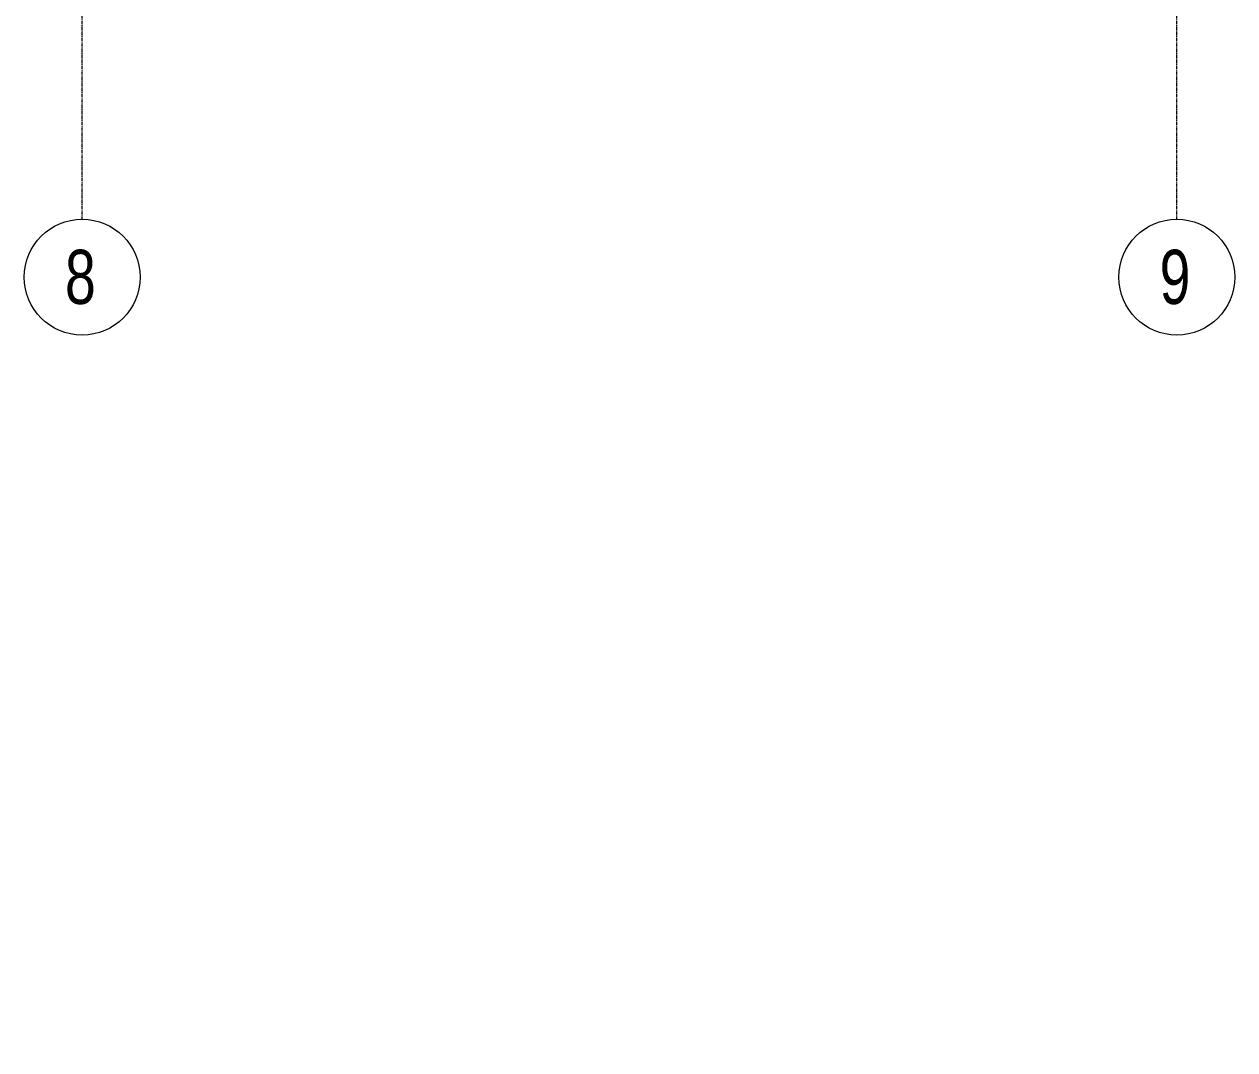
# Model space of a CAD drawing. Header units: millimetres. Extents: x -999 to 93225, y -17477 to 29086.
# Drawn here: x 20942 to 30342, y -8977 to -1016 of the extents above; entities that cross this region are included whole.
import ezdxf

# ---------------------------------------------------------------- set-up
doc = ezdxf.new("R2010")
doc.units = ezdxf.units.MM
doc.header["$LTSCALE"] = 0.4
doc.linetypes.add('Grid Line', pattern=[3.33375, 1.905, -0.47625, 0.47625, -0.47625])
doc.layers.add('COTAS', color=8, linetype='Continuous')
doc.layers.add('E_EJES', color=8, linetype='Continuous', lineweight=9)
doc.layers.add('E_EJES-1', color=8, linetype='Grid Line', lineweight=9)
doc.styles.add('CNI_COTAS', font='romans.shx', dxfattribs={"width": 0.8})
doc.styles.add('Swis721 LtCn BT', font='swisscl.ttf', dxfattribs={"height": 0.42})

# ---------------------------------------------------------------- blocks, each defined once
blk = doc.blocks.new('Grid - CNI_NOMBRE EJES-372759-_10_00m_N_E_-NIVEL-3 DOC')
at = {"layer": 'E_EJES'}
blk.add_circle((0, 0), 0.003, dxfattribs=at)

msp = doc.modelspace()

# ---------------------------------------------------------------- linework, layer by layer
at = {"layer": 'E_EJES-1'}
for p, q in [((21392.5, -2529.9), (21392.5, 28185.7)), ((29892.5, -2529.9), (29892.5, 28185.7))]:
    msp.add_line(p, q, dxfattribs=at)

# ---------------------------------------------------------------- block references
at = {"layer": 'E_EJES', "xscale": 150000.0000005526, "yscale": 150000.0000005526, "zscale": 150000.0000005526}
for p in [(21392.5, -2979.9), (29892.5, -2979.9)]:
    msp.add_blockref('Grid - CNI_NOMBRE EJES-372759-_10_00m_N_E_-NIVEL-3 DOC', p, dxfattribs=at)

# ---------------------------------------------------------------- texts
at = {"layer": 'COTAS', "color": 3, "char_height": 30, "attachment_point": 1, "style": 'CNI_COTAS'}
for insert in [(23803.1, -7530.4), (25184.3, -8977.3)]:
    msp.add_mtext('\\P ', dxfattribs=dict(at, insert=insert))
at = {"layer": 'E_EJES', "char_height": 420, "width": 312.658, "attachment_point": 1, "style": 'Swis721 LtCn BT'}
for s, insert in [('8', (21258.8, -2767.3)), ('9', (29758.8, -2767.3))]:
    msp.add_mtext(s, dxfattribs=dict(at, insert=insert))

doc.saveas('drawing.dxf')
